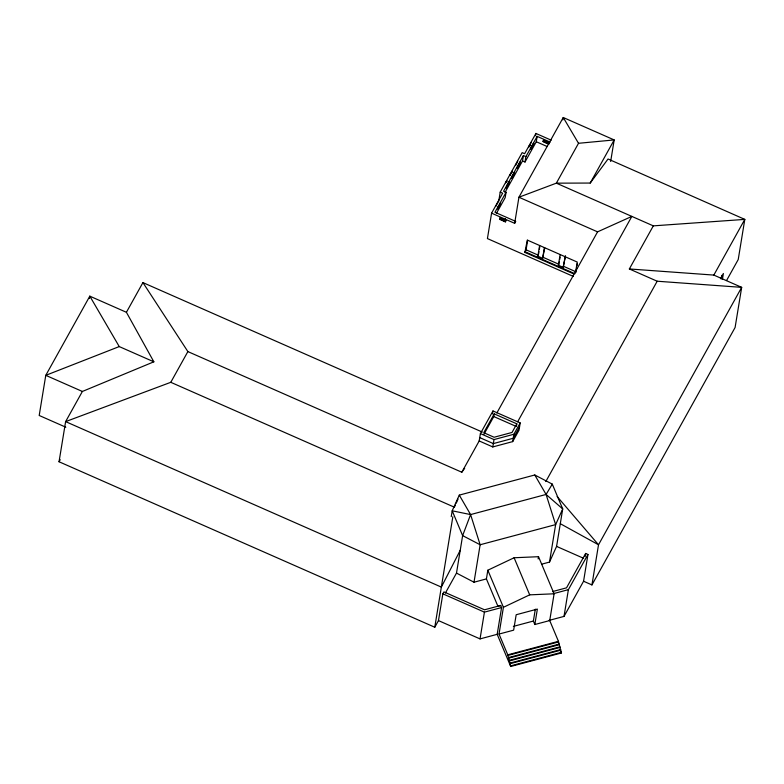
<?xml version="1.0" encoding="UTF-8"?>
<svg xmlns="http://www.w3.org/2000/svg" width="784" height="784" viewBox="0 0 784 784"><rect width="100%" height="100%" fill="white"/><g stroke="black" fill="none" stroke-linecap="round" stroke-linejoin="round"><path stroke-width="1.18" d="M497.977 606.424L486.413 578.906L487.834 570.213L514.108 557.757L538.52 556.699L554.102 593.792L549.721 620.556L558.443 641.322L561.383 652.984L510.707 666.488L497.183 634.315L501.574 607.551L500.702 605.473L484.532 609.795L443.92 591.91L442.852 593.831L438.472 620.595L434.777 627.239L59.045 461.756L65.621 421.616L82.379 391.461L153.85 361.816L126.41 312.287L89.807 296.156L45.776 375.34L39.2 415.481L65.827 427.211M89.415 298.518L89.807 296.156L119.246 346.577L153.85 361.816M551.299 140.218L535.913 133.437L524.643 153.723L522.173 152.635L500.212 192.119L502.681 193.207L491.588 213.16L487.423 238.581L573.31 276.409M498.702 201.361L500.212 192.119M451.241 516.656L452.201 510.805L459.287 495.116L534.776 474.986L552.289 484.12L562.716 508.934L556.581 546.399L549.496 562.089L541.607 564.196M506.65 182.182L506.876 180.849L505.739 182.819L506.807 180.898M434.777 627.239L452.838 516.754M523.408 155.565L522.536 160.926L525.006 162.014L525.878 156.653L523.408 155.565L503.593 191.208L506.062 192.296L505.18 197.646L496.419 213.405M512.148 172.313L512.364 170.981M511.776 178.135L512.922 176.165L511.854 178.086L512.491 176.459M514.667 171.99L513.53 173.96L514.598 172.039L513.951 173.676M445.39 593.057L456.494 573.084L462.629 535.619L470.586 514.578L459.287 495.116M491.588 213.16L514.657 223.322L518.93 197.225L563.255 117.512L614.186 139.934L610.658 161.504M479.191 440.951L480.396 433.591L492.989 410.953L520.194 422.929L518.988 430.289L512.687 441.608L492.793 446.939L479.191 440.951L461.805 472.223L187.876 351.585L142.923 282.593L126.41 312.287M529.984 145.765L530.2 144.423M530.866 149.342L532.003 147.372L530.935 149.293L531.581 147.657M535.541 135.75L535.913 133.437M525.006 162.014L536.276 141.728L537.158 136.377L550.27 142.149M492.499 413.962L492.989 410.953M483.914 434.316L493.793 416.559L494.224 413.883L516.823 423.83L516.529 425.614M492.793 446.939L493.998 439.579L513.892 434.248L520.194 422.929M573.731 273.91L524.898 252.399L526.074 249.812L527.632 240.296M543.116 141.512L543.332 140.179L544.38 141.355L543.116 141.512L544.184 139.591M456.494 573.084L474.006 582.218L480.141 544.753L470.586 514.578L452.201 510.805L462.629 535.619L480.141 544.753L555.631 524.623L562.716 508.934L546.085 494.449L534.776 474.986M544.733 247.832L542.646 258.308L537.853 256.192L539.608 245.49M538.579 254.045L538.971 251.664M539.363 249.292L539.755 246.911M562.873 119.883L563.255 117.512L578.514 143.296L556.356 183.162L518.93 197.225L597.565 231.858L631.845 216.404L517.675 421.723M438.472 620.595L480.043 638.901L484.424 612.137L501.574 607.551M512.687 441.608L513.892 434.248M542.646 258.308L544.39 247.597M565.264 256.868L563.177 267.344L558.384 265.237L560.139 254.535M558.384 265.237L559.306 261.895M559.698 259.524L560.09 257.142M510.707 666.488L507.767 654.836L499.036 634.06L503.416 607.306L487.834 570.213M563.177 267.344L565.46 255.682M576.211 270.617L576.603 268.246M576.995 265.864L577.387 263.483M538.147 558.933L538.52 556.699M549.721 620.556L534.835 624.525L533.375 621.046L535.325 609.178M534.835 624.525L537.363 609.09L516.176 614.744L513.647 630.169L499.036 634.06M549.496 562.089L555.631 524.623L546.085 494.449L552.289 484.12M548.996 620.428L564.01 616.41L568.39 589.646L587.951 554.484L585.638 553.465L566.528 587.833L552.524 591.587M585.119 556.679L585.638 553.465M564.01 616.41L583.57 581.238L587.951 554.484M583.57 581.238L591.94 584.933L598.515 544.782L741.674 287.356L713.832 275.086L629.346 268.961L653.317 225.861L744.8 219.393L738.224 259.543L726.543 280.554M721.26 278.928L721.839 275.351M722.407 279.427L723.387 273.489L720.496 278.683M496.164 206.025L496.811 204.389M510.227 175.214L510.864 173.587L509.796 175.508M498.369 207.309L497.722 208.936L498.859 206.966L497.791 208.887L498.438 207.26M498.477 207.035L499.114 205.408L498.046 207.329L499.183 205.359L498.546 206.986M507.003 186.327L506.288 188.003L507.434 186.033L506.366 187.954M507.042 186.102L507.758 184.426L506.621 186.396L507.689 184.475M499.859 204.702L499.143 206.378L500.28 204.408L499.222 206.329M499.898 204.477L500.613 202.801L499.477 204.771L500.545 202.85M508.355 183.809L507.718 185.445L508.855 183.476L507.787 185.396L508.434 183.76M515.715 165.346L516.352 163.719M512.53 176.233L513.246 174.558M513.206 175.567L513.922 173.891M519.41 164.023L518.694 165.698L519.831 163.729L518.763 165.649M519.439 163.797L520.155 162.121L519.018 164.091L520.086 162.17M530.023 144.746L528.886 146.716L529.955 144.795M531.621 147.441L532.326 145.765L531.189 147.725L532.258 145.804M532.934 145.148L532.287 146.775L533.424 144.805L532.356 146.726L533.002 145.099M533.042 144.873L533.688 143.247L533.532 144.54L532.62 145.167L533.688 143.247L533.11 144.824M455.308 505.19L454.397 507.209L170.785 382.308L65.621 421.616L441.353 587.098L460.218 550.329M456.219 503.181L458.042 499.143M59.045 461.756L60.201 459.679M170.785 382.308L187.876 351.585M512.295 171.03L511.227 172.95L511.648 172.656M517.783 161.151L516.715 163.072L517.136 162.788M513.177 174.607L512.109 176.518L514.343 173.607L513.275 175.528M498.232 201.831L497.164 203.752L497.585 203.458M530.307 144.148L531.376 142.227M505.043 192.374L522.536 160.926M506.062 192.296L494.959 212.258L515.725 221.402L514.657 223.322M525.878 156.653L537.158 136.377M504.367 220.696L505.406 221.882L503.103 220.863L504.367 220.696L505.435 218.775M524.898 252.399L527.289 240.071L577.24 262.062L575.485 272.773L576.024 271.813L563.706 266.384M537.853 256.192L538.383 255.231L526.074 249.812M653.317 225.861L556.356 183.162L590.215 183.054L614.186 139.934L578.514 143.296M494.224 413.883L483.767 432.69L494.106 437.247L512.03 432.445L516.823 423.83M496.831 413.001L597.565 231.858M519.537 426.947L513.236 438.266L493.342 443.597L479.739 437.609M545.801 481.543L657.188 281.221L741.674 287.356L735.098 327.496L591.94 584.933M713.832 275.086L744.8 219.393L608.051 158.995L590.215 183.054M461.805 472.223L464.667 468.313M528.779 146.98L529.7 146.353M503.416 607.306L529.69 594.85L554.102 593.792M119.246 346.577L45.776 375.34L82.379 391.461M553.377 593.674L568.39 589.646M480.043 638.901L497.183 634.315M470.586 514.578L546.085 494.449M474.006 582.218L486.413 578.906M498.31 606.11L500.702 605.473M513.363 626.387L533.375 621.046M507.767 654.836L558.443 641.322M507.66 655.502L558.335 641.998M508.532 657.58L559.208 644.076M508.424 658.256L559.1 644.742M509.296 660.334L559.972 646.82M509.179 661L559.864 647.486M510.051 663.078L560.736 649.564M509.943 663.744L560.629 650.23M510.815 665.822L561.501 652.308M536.276 141.728L547.203 146.539M629.346 268.961L657.188 281.221M543.175 257.348L558.923 264.277M525.006 251.733L574.956 273.734M493.793 416.559L516.382 426.506M142.923 282.593L482.327 432.072M480.396 433.591L493.998 439.579M556.581 546.399L583.678 558.335M442.852 593.831L484.424 612.137M560.305 523.692L598.515 544.782L557.14 496.527M559.992 649.642L561.383 652.984M514.108 557.757L529.69 594.85M500.074 217.972L499.849 219.314L501.113 219.148L500.074 217.972M502.76 219.157L502.544 220.5L501.505 219.314L502.76 219.157M509.179 181.868L508.042 183.828L509.179 181.868M503.152 219.324L502.926 220.667L504.19 220.5L503.152 219.324M505.837 220.51L505.621 221.852L504.573 220.676L505.837 220.51M517.489 166.923L517.273 168.266L518.41 166.296L517.489 166.923M518.734 164.679L517.597 166.649L518.734 164.679M546.027 141.365L545.811 142.698L544.762 141.522L546.027 141.365M546.409 141.532L546.193 142.864L547.457 142.708L546.409 141.532M549.104 142.717L548.878 144.05L547.84 142.874L549.104 142.717M545.85 141.169L544.586 141.326L543.547 140.15L545.85 141.169M544.557 141.551L543.292 141.708L545.595 142.727L544.557 141.551M548.927 142.521L547.663 142.678L546.624 141.502L548.927 142.521M547.624 142.904L546.37 143.06L548.673 144.08L547.624 142.904M502.593 218.961L501.329 219.118L500.28 217.942L502.593 218.961M501.29 219.344L500.025 219.51L502.338 220.52L501.29 219.344M505.67 220.314L504.406 220.48L503.357 219.304L505.67 220.314"/></g></svg>
